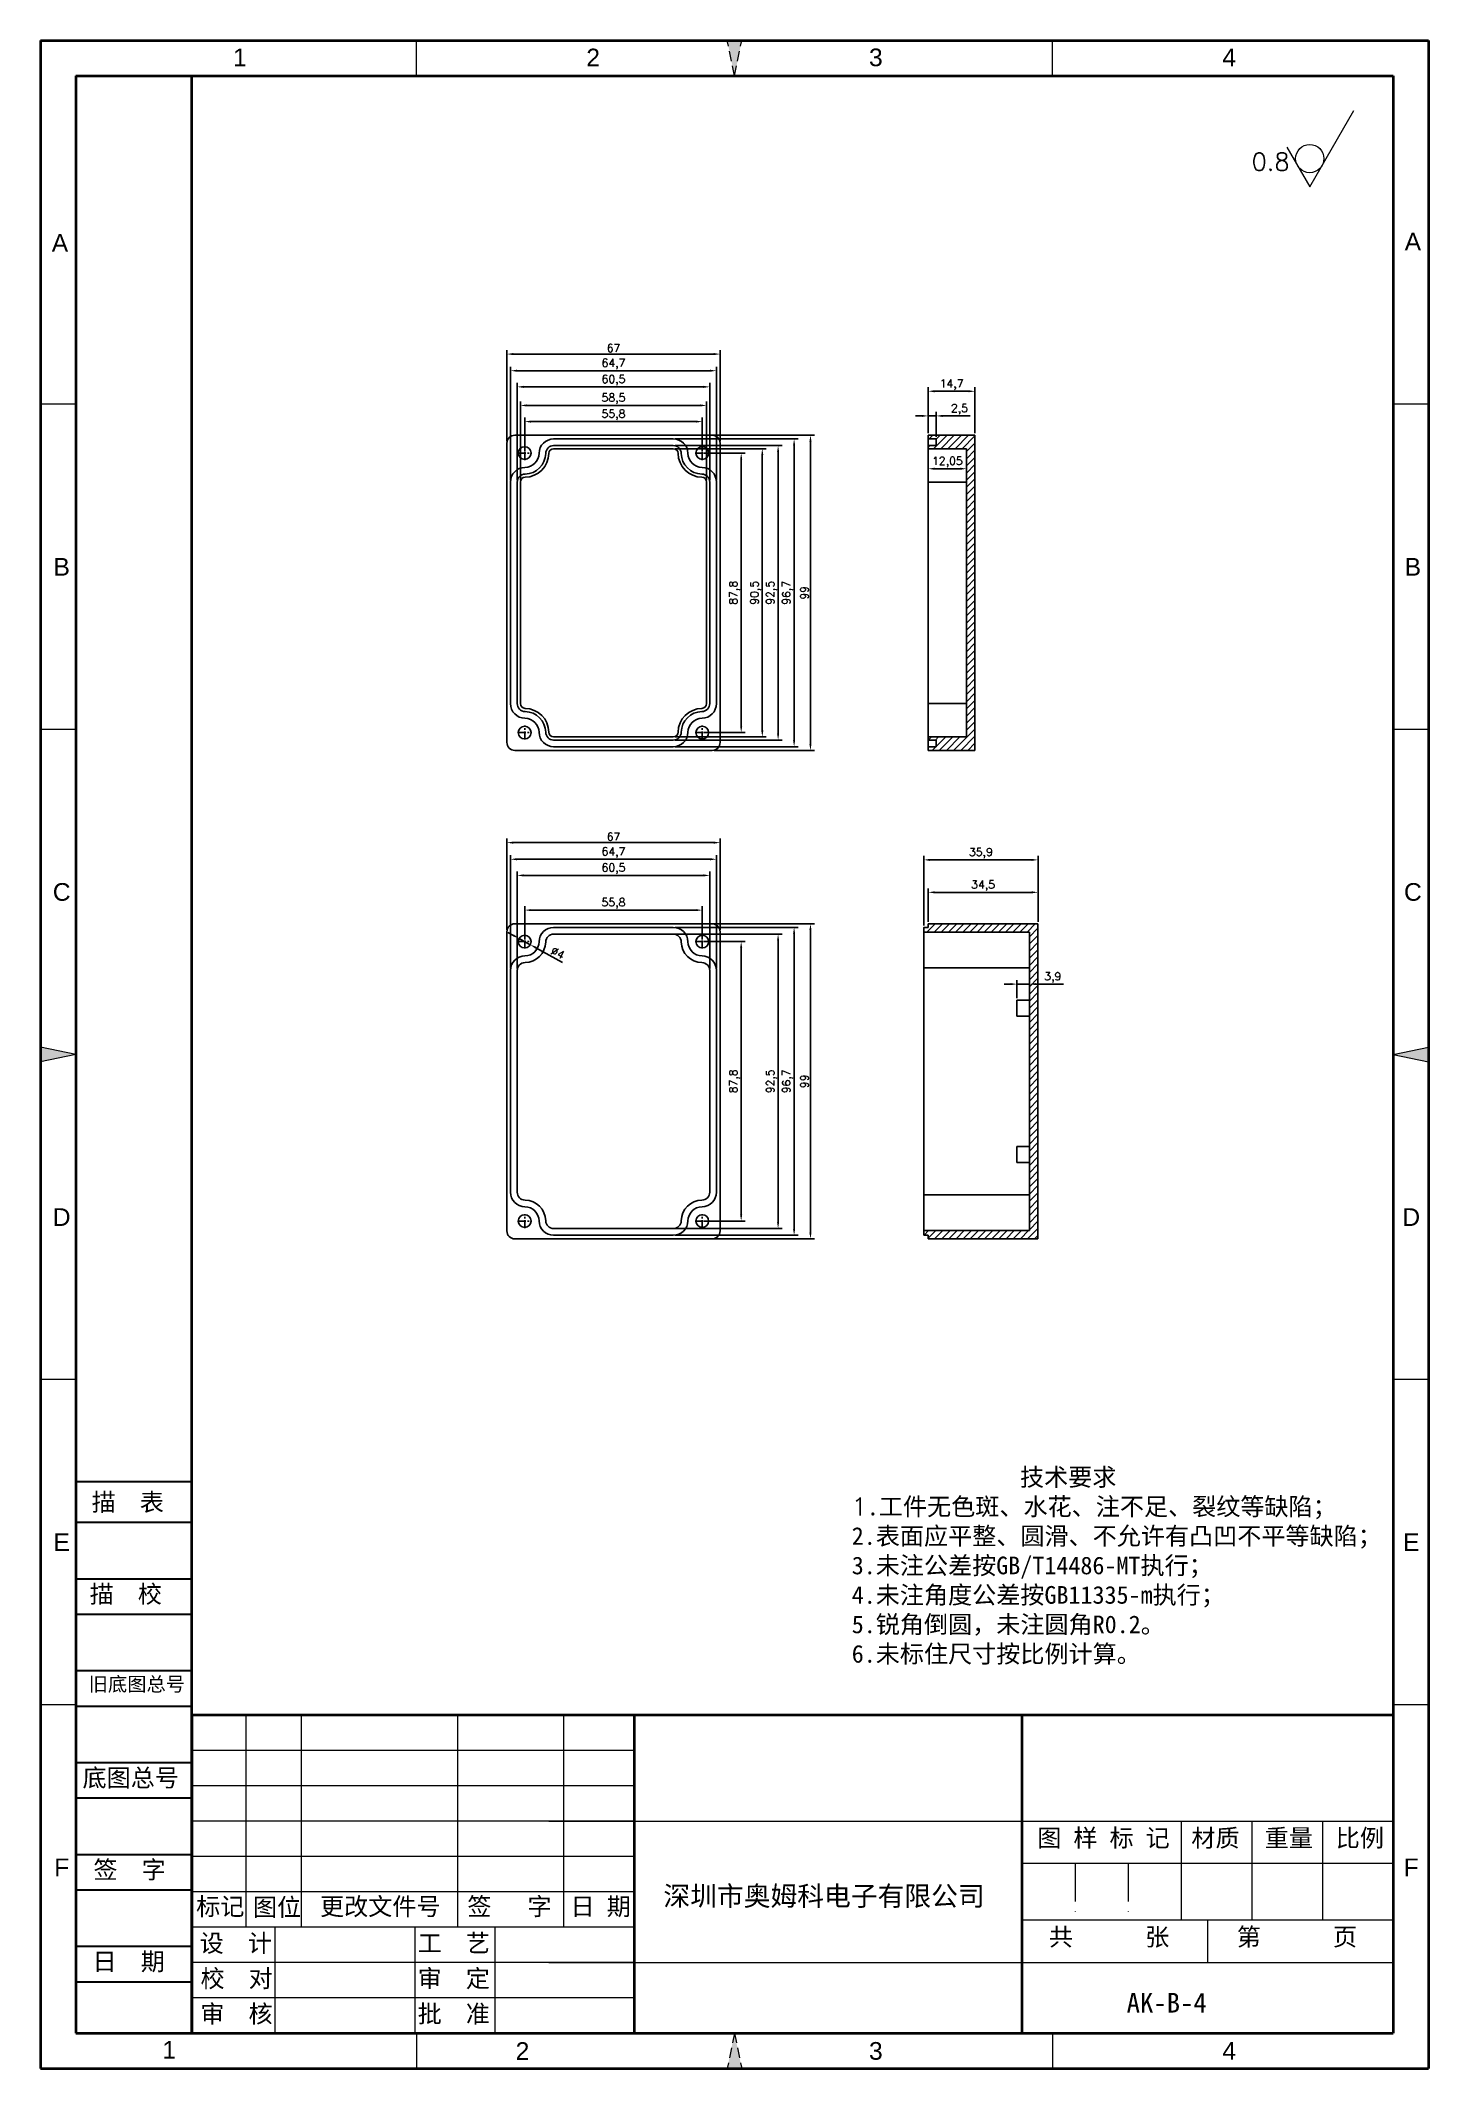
# Model space of a CAD drawing. Header units: millimetres. Extents: x 48495 to 48931, y -471 to 166.
import ezdxf
from ezdxf.enums import TextEntityAlignment as Align

# ---------------------------------------------------------------- set-up
doc = ezdxf.new("R2010")
doc.units = ezdxf.units.MM
for name, pattern in [('ACAD_ISO10W100', [18, 12, -3, 0, -3]), ('CENTER', [50.8, 31.75, -6.35, 6.35, -6.35]), ('HIDDEN2', [4.7625, 3.175, -1.5875])]:
    doc.linetypes.add(name, pattern=pattern)
for name, color, linetype, lineweight in [('dim', 82, 'Continuous', 9), ('图层1', 7, 'ACAD_ISO10W100', 15), ('图层2', 7, 'Continuous', 30), ('图层3', 7, 'Continuous', 15), ('图层4', 7, 'Continuous', 40), ('图层5', 7, 'HIDDEN2', 15), ('细实线', 3, 'Continuous', 18)]:
    doc.layers.add(name, color=color, linetype=linetype, lineweight=lineweight)
doc.layers.add('尺寸线', color=7, linetype='Continuous')
doc.styles.get("Standard").update_dxf_attribs({"font": 'txt', "bigfont": 'gbcbig.shx'})
doc.styles.add('样式 3', font='arial.ttf', dxfattribs={"height": 3.8})
doc.dimstyles.new('ISO-25', dxfattribs={"dimtxt": 2.5, "dimasz": 2.5, "dimexe": 1.25, "dimexo": 0.625, "dimtad": 1, "dimtxsty": 'Standard', "dimcen": 2.5, "dimadec": 0, "dimazin": 0, "dimtfac": 1, "dimtmove": 0, "dimatfit": 3, "dimfxl": 0, "dimarcsym": 0})

# ---------------------------------------------------------------- blocks, each defined once
blk = doc.blocks.new('*D3900')
at = {"layer": 'Defpoints', "color": 0, "transparency": 16777216}
for p in [(48646.63, 46.05), (48646.63, 36.17), (48702.43, 36.17)]:
    blk.add_point(p, dxfattribs=at)
at = {"layer": 'dim', "color": 0, "lineweight": -2, "transparency": 16777216}
for p, q in [((48646.63, 36.8), (48646.63, 47.3)), ((48700.43, 46.05), (48648.63, 46.05)), ((48702.43, 36.8), (48702.43, 47.3))]:
    blk.add_line(p, q, dxfattribs=at)
at = {"layer": 'dim', "color": 0, "transparency": 16777216}
for points in [[(48648.63, 46.39), (48648.63, 45.72), (48646.63, 46.05)], [(48700.43, 46.39), (48700.43, 45.72), (48702.43, 46.05)]]:
    blk.add_solid(points, dxfattribs=at)
at = {"layer": 'dim', "color": 0, "transparency": 16777216, "insert": (48674.53, 48.14), "char_height": 2.5, "attachment_point": 5}
blk.add_mtext('55,8', dxfattribs=at)
blk = doc.blocks.new('*D3901')
at = {"layer": 'Defpoints', "color": 0, "transparency": 16777216}
for p in [(48645.28, 51.12), (48645.28, 27.07), (48703.78, 27.07)]:
    blk.add_point(p, dxfattribs=at)
at = {"layer": 'dim', "color": 0, "lineweight": -2, "transparency": 16777216}
for p, q in [((48645.28, 27.7), (48645.28, 52.37)), ((48701.78, 51.12), (48647.28, 51.12)), ((48703.78, 27.7), (48703.78, 52.37))]:
    blk.add_line(p, q, dxfattribs=at)
at = {"layer": 'dim', "color": 0, "transparency": 16777216}
for points in [[(48647.28, 51.46), (48647.28, 50.79), (48645.28, 51.12)], [(48701.78, 51.46), (48701.78, 50.79), (48703.78, 51.12)]]:
    blk.add_solid(points, dxfattribs=at)
at = {"layer": 'dim', "color": 0, "transparency": 16777216, "insert": (48674.53, 53.21), "char_height": 2.5, "attachment_point": 5}
blk.add_mtext('58,5', dxfattribs=at)
blk = doc.blocks.new('*D3902')
at = {"layer": 'Defpoints', "color": 0, "transparency": 16777216}
for p in [(48644.28, 56.96), (48644.28, 27.07), (48704.78, 27.07)]:
    blk.add_point(p, dxfattribs=at)
at = {"layer": 'dim', "color": 0, "lineweight": -2, "transparency": 16777216}
for p, q in [((48644.28, 27.7), (48644.28, 58.21)), ((48704.78, 27.7), (48704.78, 58.21)), ((48702.78, 56.96), (48646.28, 56.96))]:
    blk.add_line(p, q, dxfattribs=at)
at = {"layer": 'dim', "color": 0, "transparency": 16777216}
for points in [[(48646.28, 57.29), (48646.28, 56.62), (48644.28, 56.96)], [(48702.78, 57.29), (48702.78, 56.62), (48704.78, 56.96)]]:
    blk.add_solid(points, dxfattribs=at)
at = {"layer": 'dim', "color": 0, "transparency": 16777216, "insert": (48674.53, 59.04), "char_height": 2.5, "attachment_point": 5}
blk.add_mtext('60,5', dxfattribs=at)
blk = doc.blocks.new('*D3903')
at = {"layer": 'Defpoints', "color": 0, "transparency": 16777216}
for p in [(48642.18, 62.03), (48642.18, 27.07), (48706.88, 27.07)]:
    blk.add_point(p, dxfattribs=at)
at = {"layer": 'dim', "color": 0, "lineweight": -2, "transparency": 16777216}
for p, q in [((48642.18, 27.7), (48642.18, 63.28)), ((48704.88, 62.03), (48644.18, 62.03)), ((48706.88, 27.7), (48706.88, 63.28))]:
    blk.add_line(p, q, dxfattribs=at)
at = {"layer": 'dim', "color": 0, "transparency": 16777216}
for points in [[(48644.18, 62.36), (48644.18, 61.7), (48642.18, 62.03)], [(48704.88, 62.36), (48704.88, 61.7), (48706.88, 62.03)]]:
    blk.add_solid(points, dxfattribs=at)
at = {"layer": 'dim', "color": 0, "transparency": 16777216, "insert": (48674.53, 64.11), "char_height": 2.5, "attachment_point": 5}
blk.add_mtext('64,7', dxfattribs=at)
blk = doc.blocks.new('*D3904')
at = {"layer": 'Defpoints', "color": 0, "transparency": 16777216}
for p in [(48708.03, 67.26), (48641.03, 39.27), (48708.03, 39.27)]:
    blk.add_point(p, dxfattribs=at)
at = {"layer": 'dim', "color": 0, "lineweight": -2, "transparency": 16777216}
for p, q in [((48641.03, 39.9), (48641.03, 68.51)), ((48643.03, 67.26), (48706.03, 67.26)), ((48708.03, 39.9), (48708.03, 68.51))]:
    blk.add_line(p, q, dxfattribs=at)
at = {"layer": 'dim', "color": 0, "transparency": 16777216}
for points in [[(48643.03, 67.59), (48643.03, 66.92), (48641.03, 67.26)], [(48706.03, 67.59), (48706.03, 66.92), (48708.03, 67.26)]]:
    blk.add_solid(points, dxfattribs=at)
at = {"layer": 'dim', "color": 0, "transparency": 16777216, "insert": (48674.53, 69.13), "char_height": 2.5, "attachment_point": 5}
blk.add_mtext('67', dxfattribs=at)
blk = doc.blocks.new('*D3905')
at = {"layer": 'Defpoints', "color": 0, "transparency": 16777216}
for p in [(48702.43, 36.17), (48714.65, 36.17), (48702.43, -51.63)]:
    blk.add_point(p, dxfattribs=at)
at = {"layer": 'dim', "color": 0, "lineweight": -2, "transparency": 16777216}
for p, q in [((48703.05, 36.17), (48715.9, 36.17)), ((48714.65, -49.63), (48714.65, 34.17)), ((48703.05, -51.63), (48715.9, -51.63))]:
    blk.add_line(p, q, dxfattribs=at)
at = {"layer": 'dim', "color": 0, "transparency": 16777216}
for points in [[(48714.32, 34.17), (48714.98, 34.17), (48714.65, 36.17)], [(48714.32, -49.63), (48714.98, -49.63), (48714.65, -51.63)]]:
    blk.add_solid(points, dxfattribs=at)
at = {"layer": 'dim', "color": 0, "transparency": 16777216, "insert": (48712.57, -7.73), "char_height": 2.5, "attachment_point": 5, "rotation": 90}
blk.add_mtext('87,8', dxfattribs=at)
blk = doc.blocks.new('*D3906')
at = {"layer": 'Defpoints', "color": 0, "transparency": 16777216}
for p in [(48693.33, 37.52), (48721.28, 37.52), (48693.33, -52.98)]:
    blk.add_point(p, dxfattribs=at)
at = {"layer": 'dim', "color": 0, "lineweight": -2, "transparency": 16777216}
for p, q in [((48693.96, 37.52), (48722.53, 37.52)), ((48721.28, -50.98), (48721.28, 35.52)), ((48693.96, -52.98), (48722.53, -52.98))]:
    blk.add_line(p, q, dxfattribs=at)
at = {"layer": 'dim', "color": 0, "transparency": 16777216}
for points in [[(48720.95, 35.52), (48721.61, 35.52), (48721.28, 37.52)], [(48720.95, -50.98), (48721.61, -50.98), (48721.28, -52.98)]]:
    blk.add_solid(points, dxfattribs=at)
at = {"layer": 'dim', "color": 0, "transparency": 16777216, "insert": (48719.2, -7.73), "char_height": 2.5, "attachment_point": 5, "rotation": 90}
blk.add_mtext('90,5', dxfattribs=at)
blk = doc.blocks.new('*D3907')
at = {"layer": 'Defpoints', "color": 0, "transparency": 16777216}
for p in [(48693.33, 38.52), (48726.25, 38.52), (48693.33, -53.98)]:
    blk.add_point(p, dxfattribs=at)
at = {"layer": 'dim', "color": 0, "lineweight": -2, "transparency": 16777216}
for p, q in [((48693.96, 38.52), (48727.5, 38.52)), ((48726.25, -51.98), (48726.25, 36.52)), ((48693.96, -53.98), (48727.5, -53.98))]:
    blk.add_line(p, q, dxfattribs=at)
at = {"layer": 'dim', "color": 0, "transparency": 16777216}
for points in [[(48725.92, 36.52), (48726.58, 36.52), (48726.25, 38.52)], [(48725.92, -51.98), (48726.58, -51.98), (48726.25, -53.98)]]:
    blk.add_solid(points, dxfattribs=at)
at = {"layer": 'dim', "color": 0, "transparency": 16777216, "insert": (48724.17, -7.73), "char_height": 2.5, "attachment_point": 5, "rotation": 90}
blk.add_mtext('92,5', dxfattribs=at)
blk = doc.blocks.new('*D3908')
at = {"layer": 'Defpoints', "color": 0, "transparency": 16777216}
for p in [(48693.33, 40.62), (48693.33, -56.08), (48731.28, -56.08)]:
    blk.add_point(p, dxfattribs=at)
at = {"layer": 'dim', "color": 0, "lineweight": -2, "transparency": 16777216}
for p, q in [((48693.96, 40.62), (48732.53, 40.62)), ((48731.28, 38.62), (48731.28, -54.08)), ((48693.96, -56.08), (48732.53, -56.08))]:
    blk.add_line(p, q, dxfattribs=at)
at = {"layer": 'dim', "color": 0, "transparency": 16777216}
for points in [[(48730.95, 38.62), (48731.61, 38.62), (48731.28, 40.62)], [(48730.95, -54.08), (48731.61, -54.08), (48731.28, -56.08)]]:
    blk.add_solid(points, dxfattribs=at)
at = {"layer": 'dim', "color": 0, "transparency": 16777216, "insert": (48729.2, -7.73), "char_height": 2.5, "attachment_point": 5, "rotation": 90}
blk.add_mtext('96,7', dxfattribs=at)
blk = doc.blocks.new('*D3909')
at = {"layer": 'Defpoints', "color": 0, "transparency": 16777216}
for p in [(48704.78, 41.77), (48736.42, 41.77), (48705.53, -57.23)]:
    blk.add_point(p, dxfattribs=at)
at = {"layer": 'dim', "color": 0, "lineweight": -2, "transparency": 16777216}
for p, q in [((48705.4, 41.77), (48737.67, 41.77)), ((48736.42, -55.23), (48736.42, 39.77)), ((48706.15, -57.23), (48737.67, -57.23))]:
    blk.add_line(p, q, dxfattribs=at)
at = {"layer": 'dim', "color": 0, "transparency": 16777216}
for points in [[(48736.08, 39.77), (48736.75, 39.77), (48736.42, 41.77)], [(48736.08, -55.23), (48736.75, -55.23), (48736.42, -57.23)]]:
    blk.add_solid(points, dxfattribs=at)
at = {"layer": 'dim', "color": 0, "transparency": 16777216, "insert": (48734.54, -7.73), "char_height": 2.5, "attachment_point": 5, "rotation": 90}
blk.add_mtext('99', dxfattribs=at)
blk = doc.blocks.new('*D3910')
at = {"layer": 'Defpoints', "color": 0, "transparency": 16777216}
for p in [(48788.11, 55.58), (48773.41, 41.77), (48788.11, 41.77)]:
    blk.add_point(p, dxfattribs=at)
at = {"layer": 'dim', "color": 0, "lineweight": -2, "transparency": 16777216}
for p, q in [((48773.41, 42.4), (48773.41, 56.83)), ((48775.41, 55.58), (48786.11, 55.58)), ((48788.11, 42.4), (48788.11, 56.83))]:
    blk.add_line(p, q, dxfattribs=at)
at = {"layer": 'dim', "color": 0, "transparency": 16777216}
for points in [[(48775.41, 55.91), (48775.41, 55.25), (48773.41, 55.58)], [(48786.11, 55.91), (48786.11, 55.25), (48788.11, 55.58)]]:
    blk.add_solid(points, dxfattribs=at)
at = {"layer": 'dim', "color": 0, "transparency": 16777216, "insert": (48780.76, 57.66), "char_height": 2.5, "attachment_point": 5}
blk.add_mtext('14,7', dxfattribs=at)
blk = doc.blocks.new('*D3911')
at = {"layer": 'Defpoints', "color": 0, "transparency": 16777216}
for p in [(48775.91, 47.83), (48773.41, 42.4), (48775.91, 40.62)]:
    blk.add_point(p, dxfattribs=at)
at = {"layer": 'dim', "color": 0, "lineweight": -2, "transparency": 16777216}
for p, q in [((48771.41, 47.83), (48769.41, 47.83)), ((48773.41, 43.02), (48773.41, 49.08)), ((48773.41, 47.83), (48775.91, 47.83)), ((48775.91, 41.25), (48775.91, 49.08)), ((48777.91, 47.83), (48786.57, 47.83))]:
    blk.add_line(p, q, dxfattribs=at)
at = {"layer": 'dim', "color": 0, "transparency": 16777216}
for points in [[(48771.41, 48.16), (48771.41, 47.5), (48773.41, 47.83)], [(48777.91, 48.16), (48777.91, 47.5), (48775.91, 47.83)]]:
    blk.add_solid(points, dxfattribs=at)
at = {"layer": 'dim', "color": 0, "transparency": 16777216, "insert": (48783.24, 49.91), "char_height": 2.5, "attachment_point": 5}
blk.add_mtext('2,5', dxfattribs=at)
blk = doc.blocks.new('*D3912')
at = {"layer": 'Defpoints', "color": 0, "transparency": 16777216}
for p in [(48773.41, 37.52), (48785.46, 37.52), (48785.46, 31.24)]:
    blk.add_point(p, dxfattribs=at)
at = {"layer": 'dim', "color": 0, "lineweight": -2, "transparency": 16777216}
for p, q in [((48773.41, 36.9), (48773.41, 29.99)), ((48785.46, 36.9), (48785.46, 29.99)), ((48775.41, 31.24), (48783.46, 31.24))]:
    blk.add_line(p, q, dxfattribs=at)
at = {"layer": 'dim', "color": 0, "transparency": 16777216}
for points in [[(48775.41, 31.58), (48775.41, 30.91), (48773.41, 31.24)], [(48783.46, 31.58), (48783.46, 30.91), (48785.46, 31.24)]]:
    blk.add_solid(points, dxfattribs=at)
at = {"layer": 'dim', "color": 0, "transparency": 16777216, "insert": (48779.43, 33.33), "char_height": 2.5, "attachment_point": 5}
blk.add_mtext('12,05', dxfattribs=at)
blk = doc.blocks.new('*D3913')
at = {"layer": 'Defpoints', "color": 0, "transparency": 16777216}
for p in [(48646.63, -107.41), (48646.63, -117.29), (48702.43, -117.29)]:
    blk.add_point(p, dxfattribs=at)
at = {"layer": 'dim', "color": 0, "lineweight": -2, "transparency": 16777216}
for p, q in [((48646.63, -116.67), (48646.63, -106.16)), ((48700.43, -107.41), (48648.63, -107.41)), ((48702.43, -116.67), (48702.43, -106.16))]:
    blk.add_line(p, q, dxfattribs=at)
at = {"layer": 'dim', "color": 0, "transparency": 16777216}
for points in [[(48648.63, -107.08), (48648.63, -107.74), (48646.63, -107.41)], [(48700.43, -107.08), (48700.43, -107.74), (48702.43, -107.41)]]:
    blk.add_solid(points, dxfattribs=at)
at = {"layer": 'dim', "color": 0, "transparency": 16777216, "insert": (48674.53, -105.33), "char_height": 2.5, "attachment_point": 5}
blk.add_mtext('55,8', dxfattribs=at)
blk = doc.blocks.new('*D3915')
at = {"layer": 'Defpoints', "color": 0, "transparency": 16777216}
for p in [(48644.28, -96.51), (48644.28, -126.39), (48704.78, -126.39)]:
    blk.add_point(p, dxfattribs=at)
at = {"layer": 'dim', "color": 0, "lineweight": -2, "transparency": 16777216}
for p, q in [((48644.28, -125.77), (48644.28, -95.26)), ((48704.78, -125.77), (48704.78, -95.26)), ((48702.78, -96.51), (48646.28, -96.51))]:
    blk.add_line(p, q, dxfattribs=at)
at = {"layer": 'dim', "color": 0, "transparency": 16777216}
for points in [[(48646.28, -96.17), (48646.28, -96.84), (48644.28, -96.51)], [(48702.78, -96.17), (48702.78, -96.84), (48704.78, -96.51)]]:
    blk.add_solid(points, dxfattribs=at)
at = {"layer": 'dim', "color": 0, "transparency": 16777216, "insert": (48674.53, -94.42), "char_height": 2.5, "attachment_point": 5}
blk.add_mtext('60,5', dxfattribs=at)
blk = doc.blocks.new('*D3916')
at = {"layer": 'Defpoints', "color": 0, "transparency": 16777216}
for p in [(48642.18, -91.43), (48642.18, -126.39), (48706.88, -126.39)]:
    blk.add_point(p, dxfattribs=at)
at = {"layer": 'dim', "color": 0, "lineweight": -2, "transparency": 16777216}
for p, q in [((48642.18, -125.77), (48642.18, -90.18)), ((48704.88, -91.43), (48644.18, -91.43)), ((48706.88, -125.77), (48706.88, -90.18))]:
    blk.add_line(p, q, dxfattribs=at)
at = {"layer": 'dim', "color": 0, "transparency": 16777216}
for points in [[(48644.18, -91.1), (48644.18, -91.77), (48642.18, -91.43)], [(48704.88, -91.1), (48704.88, -91.77), (48706.88, -91.43)]]:
    blk.add_solid(points, dxfattribs=at)
at = {"layer": 'dim', "color": 0, "transparency": 16777216, "insert": (48674.53, -89.35), "char_height": 2.5, "attachment_point": 5}
blk.add_mtext('64,7', dxfattribs=at)
blk = doc.blocks.new('*D3917')
at = {"layer": 'Defpoints', "color": 0, "transparency": 16777216}
for p in [(48708.03, -86.21), (48641.03, -114.19), (48708.03, -114.19)]:
    blk.add_point(p, dxfattribs=at)
at = {"layer": 'dim', "color": 0, "lineweight": -2, "transparency": 16777216}
for p, q in [((48641.03, -113.57), (48641.03, -84.96)), ((48643.03, -86.21), (48706.03, -86.21)), ((48708.03, -113.57), (48708.03, -84.96))]:
    blk.add_line(p, q, dxfattribs=at)
at = {"layer": 'dim', "color": 0, "transparency": 16777216}
for points in [[(48643.03, -85.88), (48643.03, -86.54), (48641.03, -86.21)], [(48706.03, -85.88), (48706.03, -86.54), (48708.03, -86.21)]]:
    blk.add_solid(points, dxfattribs=at)
at = {"layer": 'dim', "color": 0, "transparency": 16777216, "insert": (48674.53, -84.33), "char_height": 2.5, "attachment_point": 5}
blk.add_mtext('67', dxfattribs=at)
blk = doc.blocks.new('*D3918')
at = {"layer": 'Defpoints', "color": 0, "transparency": 16777216}
for p in [(48702.43, -117.29), (48714.65, -117.29), (48702.43, -205.09)]:
    blk.add_point(p, dxfattribs=at)
at = {"layer": 'dim', "color": 0, "lineweight": -2, "transparency": 16777216}
for p, q in [((48703.05, -117.29), (48715.9, -117.29)), ((48714.65, -203.09), (48714.65, -119.29)), ((48703.05, -205.09), (48715.9, -205.09))]:
    blk.add_line(p, q, dxfattribs=at)
at = {"layer": 'dim', "color": 0, "transparency": 16777216}
for points in [[(48714.32, -119.29), (48714.98, -119.29), (48714.65, -117.29)], [(48714.32, -203.09), (48714.98, -203.09), (48714.65, -205.09)]]:
    blk.add_solid(points, dxfattribs=at)
at = {"layer": 'dim', "color": 0, "transparency": 16777216, "insert": (48712.57, -161.19), "char_height": 2.5, "attachment_point": 5, "rotation": 90}
blk.add_mtext('87,8', dxfattribs=at)
blk = doc.blocks.new('*D3920')
at = {"layer": 'Defpoints', "color": 0, "transparency": 16777216}
for p in [(48693.33, -114.94), (48726.25, -114.94), (48693.33, -207.44)]:
    blk.add_point(p, dxfattribs=at)
at = {"layer": 'dim', "color": 0, "lineweight": -2, "transparency": 16777216}
for p, q in [((48693.96, -114.94), (48727.5, -114.94)), ((48726.25, -205.44), (48726.25, -116.94)), ((48693.96, -207.44), (48727.5, -207.44))]:
    blk.add_line(p, q, dxfattribs=at)
at = {"layer": 'dim', "color": 0, "transparency": 16777216}
for points in [[(48725.92, -116.94), (48726.58, -116.94), (48726.25, -114.94)], [(48725.92, -205.44), (48726.58, -205.44), (48726.25, -207.44)]]:
    blk.add_solid(points, dxfattribs=at)
at = {"layer": 'dim', "color": 0, "transparency": 16777216, "insert": (48724.17, -161.19), "char_height": 2.5, "attachment_point": 5, "rotation": 90}
blk.add_mtext('92,5', dxfattribs=at)
blk = doc.blocks.new('*D3921')
at = {"layer": 'Defpoints', "color": 0, "transparency": 16777216}
for p in [(48693.33, -112.84), (48693.33, -209.54), (48731.28, -209.54)]:
    blk.add_point(p, dxfattribs=at)
at = {"layer": 'dim', "color": 0, "lineweight": -2, "transparency": 16777216}
for p, q in [((48693.96, -112.84), (48732.53, -112.84)), ((48731.28, -114.84), (48731.28, -207.54)), ((48693.96, -209.54), (48732.53, -209.54))]:
    blk.add_line(p, q, dxfattribs=at)
at = {"layer": 'dim', "color": 0, "transparency": 16777216}
for points in [[(48730.95, -114.84), (48731.61, -114.84), (48731.28, -112.84)], [(48730.95, -207.54), (48731.61, -207.54), (48731.28, -209.54)]]:
    blk.add_solid(points, dxfattribs=at)
at = {"layer": 'dim', "color": 0, "transparency": 16777216, "insert": (48729.2, -161.19), "char_height": 2.5, "attachment_point": 5, "rotation": 90}
blk.add_mtext('96,7', dxfattribs=at)
blk = doc.blocks.new('*D3922')
at = {"layer": 'Defpoints', "color": 0, "transparency": 16777216}
for p in [(48704.78, -111.69), (48736.42, -111.69), (48705.53, -210.69)]:
    blk.add_point(p, dxfattribs=at)
at = {"layer": 'dim', "color": 0, "lineweight": -2, "transparency": 16777216}
for p, q in [((48705.4, -111.69), (48737.67, -111.69)), ((48736.42, -208.69), (48736.42, -113.69)), ((48706.15, -210.69), (48737.67, -210.69))]:
    blk.add_line(p, q, dxfattribs=at)
at = {"layer": 'dim', "color": 0, "transparency": 16777216}
for points in [[(48736.08, -113.69), (48736.75, -113.69), (48736.42, -111.69)], [(48736.08, -208.69), (48736.75, -208.69), (48736.42, -210.69)]]:
    blk.add_solid(points, dxfattribs=at)
at = {"layer": 'dim', "color": 0, "transparency": 16777216, "insert": (48734.54, -161.19), "char_height": 2.5, "attachment_point": 5, "rotation": 90}
blk.add_mtext('99', dxfattribs=at)
blk = doc.blocks.new('*D3923')
at = {"layer": 'Defpoints', "color": 0, "transparency": 16777216}
for p in [(48773.41, -101.82), (48773.41, -111.69), (48807.91, -111.69)]:
    blk.add_point(p, dxfattribs=at)
at = {"layer": 'dim', "color": 0, "lineweight": -2, "transparency": 16777216}
for p, q in [((48773.41, -111.07), (48773.41, -100.57)), ((48805.91, -101.82), (48775.41, -101.82)), ((48807.91, -111.07), (48807.91, -100.57))]:
    blk.add_line(p, q, dxfattribs=at)
at = {"layer": 'dim', "color": 0, "transparency": 16777216}
for points in [[(48775.41, -101.49), (48775.41, -102.15), (48773.41, -101.82)], [(48805.91, -101.49), (48805.91, -102.15), (48807.91, -101.82)]]:
    blk.add_solid(points, dxfattribs=at)
at = {"layer": 'dim', "color": 0, "transparency": 16777216, "insert": (48790.66, -99.74), "char_height": 2.5, "attachment_point": 5}
blk.add_mtext('34,5', dxfattribs=at)
blk = doc.blocks.new('*D3924')
at = {"layer": 'Defpoints', "color": 0, "transparency": 16777216}
for p in [(48807.91, -91.62), (48772.01, -112.92), (48807.91, -111.07)]:
    blk.add_point(p, dxfattribs=at)
at = {"layer": 'dim', "color": 0, "lineweight": -2, "transparency": 16777216}
for p, q in [((48772.01, -112.29), (48772.01, -90.37)), ((48774.01, -91.62), (48805.91, -91.62)), ((48807.91, -110.44), (48807.91, -90.37))]:
    blk.add_line(p, q, dxfattribs=at)
at = {"layer": 'dim', "color": 0, "transparency": 16777216}
for points in [[(48774.01, -91.29), (48774.01, -91.96), (48772.01, -91.62)], [(48805.91, -91.29), (48805.91, -91.96), (48807.91, -91.62)]]:
    blk.add_solid(points, dxfattribs=at)
at = {"layer": 'dim', "color": 0, "transparency": 16777216, "insert": (48789.96, -89.54), "char_height": 2.5, "attachment_point": 5}
blk.add_mtext('35,9', dxfattribs=at)
blk = doc.blocks.new('*D3925')
at = {"layer": 'Defpoints', "color": 0, "transparency": 16777216}
for p in [(48805.21, -130.65), (48801.31, -135.69), (48805.21, -135.69)]:
    blk.add_point(p, dxfattribs=at)
at = {"layer": 'dim', "color": 0, "lineweight": -2, "transparency": 16777216}
for p, q in [((48799.31, -130.65), (48797.31, -130.65)), ((48801.31, -135.07), (48801.31, -129.4)), ((48801.31, -130.65), (48805.21, -130.65)), ((48805.21, -135.07), (48805.21, -129.4)), ((48807.21, -130.65), (48815.87, -130.65))]:
    blk.add_line(p, q, dxfattribs=at)
at = {"layer": 'dim', "color": 0, "transparency": 16777216}
for points in [[(48799.31, -130.32), (48799.31, -130.99), (48801.31, -130.65)], [(48807.21, -130.32), (48807.21, -130.99), (48805.21, -130.65)]]:
    blk.add_solid(points, dxfattribs=at)
at = {"layer": 'dim', "color": 0, "transparency": 16777216, "insert": (48812.54, -128.57), "char_height": 2.5, "attachment_point": 5}
blk.add_mtext('3,9', dxfattribs=at)
blk = doc.blocks.new('*D3926')
at = {"layer": 'Defpoints', "color": 0, "transparency": 16777216}
for p in [(48644.88, -116.33), (48648.38, -118.26)]:
    blk.add_point(p, dxfattribs=at)
at = {"layer": 'dim', "color": 0, "lineweight": -2, "transparency": 16777216}
for p, q in [((48643.12, -115.37), (48641.37, -114.4)), ((48644.88, -116.33), (48648.38, -118.26)), ((48658.5, -123.81), (48650.14, -119.22))]:
    blk.add_line(p, q, dxfattribs=at)
at = {"layer": 'dim', "color": 0, "transparency": 16777216}
for points in [[(48643.28, -115.08), (48642.96, -115.66), (48644.88, -116.33)], [(48650.3, -118.93), (48649.97, -119.51), (48648.38, -118.26)]]:
    blk.add_solid(points, dxfattribs=at)
at = {"layer": 'dim', "color": 0, "transparency": 16777216, "insert": (48657.02, -120.86), "char_height": 2.5, "attachment_point": 5, "rotation": 331.2225}
blk.add_mtext('∅4', dxfattribs=at)

msp = doc.modelspace()

# ---------------------------------------------------------------- hatches: boundary and pattern name
h = msp.add_hatch()
h.set_pattern_fill('ANSI31', color=8, scale=0.5, style=0)
h.set_pattern_definition([(45, (-212.7633, -10.2064), (-1.122532015, 1.122532015), [])])
h.paths.add_polyline_path([(48788.106, 41.77), (48773.406, 41.77), (48773.406, 40.62), (48775.906, 40.62), (48775.906, 38.52), (48773.406, 38.52), (48773.406, 37.52), (48785.456, 37.52), (48785.456, -52.98), (48773.406, -52.98), (48773.406, -53.98), (48775.906, -53.98), (48775.906, -56.08), (48773.406, -56.08), (48773.406, -57.23), (48788.106, -57.23)])
h = msp.add_hatch()
h.set_pattern_fill('ANSI31', color=8, scale=0.5, style=0)
h.set_pattern_definition([(45, (-231.4871, -28.244), (-1.122532015, 1.122532015), [])])
h.paths.add_polyline_path([(48807.906, -111.693), (48773.406, -111.693), (48773.406, -112.918), (48772.006, -112.918), (48772.006, -114.297), (48805.206, -114.297), (48805.206, -208.089), (48772.006, -208.089), (48772.006, -209.468), (48773.406, -209.468), (48773.406, -210.693), (48807.906, -210.693)])
at = {"layer": '图层1'}
for points in [[(48505.617, -152.76), (48494.515, -150.476), (48494.515, -155.045)], [(48919.484, -152.76), (48930.586, -150.476), (48930.586, -155.045)]]:
    msp.add_hatch(color=0, dxfattribs=at).paths.add_polyline_path(points)
at = {"layer": '图层5'}
for points in [[(48712.55, 154.643), (48710.265, 165.744), (48714.835, 165.744)], [(48712.55, -460.163), (48710.265, -471.265), (48714.835, -471.265)]]:
    msp.add_hatch(color=0, dxfattribs=at).paths.add_polyline_path(points)

# ---------------------------------------------------------------- linework, layer by layer
at = {"color": 1, "linetype": 'CENTER', "ltscale": 0.08}
for p, q in [((48646.629, 33.97), (48646.629, 38.37)), ((48702.429, 33.97), (48702.429, 38.37)), ((48644.429, 36.17), (48648.829, 36.17)), ((48700.229, 36.17), (48704.629, 36.17)), ((48646.629, -53.83), (48646.629, -49.43)), ((48702.429, -53.83), (48702.429, -49.43)), ((48644.429, -51.63), (48648.829, -51.63)), ((48700.229, -51.63), (48704.629, -51.63)), ((48644.429, -117.293), (48648.829, -117.293)), ((48646.629, -119.493), (48646.629, -115.093)), ((48700.229, -117.293), (48704.629, -117.293)), ((48702.429, -119.493), (48702.429, -115.093)), ((48646.629, -207.293), (48646.629, -202.893)), ((48702.429, -207.293), (48702.429, -202.893)), ((48644.429, -205.093), (48648.829, -205.093)), ((48700.229, -205.093), (48704.629, -205.093))]:
    msp.add_line(p, q, dxfattribs=at)
for p, q in [((48693.331, 40.62), (48655.728, 40.62)), ((48693.331, 38.52), (48655.728, 38.52)), ((48788.106, 41.77), (48773.406, 41.77)), ((48773.406, 41.77), (48773.406, -57.23)), ((48773.406, 40.62), (48775.906, 40.62)), ((48773.406, 38.52), (48775.906, 38.52)), ((48775.906, 38.52), (48775.906, 40.62)), ((48788.106, -57.23), (48788.106, 41.77)), ((48693.331, 37.52), (48655.728, 37.52)), ((48773.406, 37.52), (48785.456, 37.52)), ((48785.456, -52.98), (48785.456, 37.52)), ((48642.179, -42.531), (48642.179, 27.072)), ((48644.279, -42.531), (48644.279, 27.072)), ((48645.279, 27.072), (48645.279, -42.531)), ((48703.779, -42.531), (48703.779, 27.072)), ((48704.779, -42.531), (48704.779, 27.072)), ((48706.879, -42.531), (48706.879, 27.072)), ((48773.406, 27.072), (48785.456, 27.072)), ((48773.406, -42.531), (48785.456, -42.531)), ((48693.331, -52.98), (48655.728, -52.98)), ((48655.728, -52.98), (48693.331, -52.98)), ((48693.331, -53.98), (48655.728, -53.98)), ((48693.331, -56.08), (48655.728, -56.08)), ((48773.406, -52.98), (48785.456, -52.98)), ((48773.406, -53.98), (48775.906, -53.98)), ((48773.406, -56.08), (48775.906, -56.08)), ((48773.406, -57.23), (48788.106, -57.23)), ((48775.906, -53.98), (48775.906, -56.08)), ((48693.331, -112.843), (48655.728, -112.843)), ((48772.006, -112.918), (48772.006, -209.468)), ((48772.006, -112.918), (48773.406, -112.918)), ((48772.006, -114.297), (48805.206, -114.297)), ((48773.406, -111.693), (48773.406, -112.918)), ((48807.906, -111.693), (48773.406, -111.693)), ((48805.206, -208.089), (48805.206, -114.297)), ((48807.906, -210.693), (48807.906, -111.693)), ((48693.331, -114.943), (48655.728, -114.943)), ((48642.179, -195.994), (48642.179, -126.392)), ((48644.279, -195.994), (48644.279, -126.392)), ((48704.779, -195.994), (48704.779, -126.392)), ((48706.879, -195.994), (48706.879, -126.392)), ((48772.006, -125.543), (48805.206, -125.543)), ((48801.306, -135.693), (48805.206, -135.693)), ((48801.306, -135.693), (48801.306, -140.693)), ((48801.306, -140.693), (48805.206, -140.693)), ((48801.306, -181.693), (48805.206, -181.693)), ((48801.306, -186.693), (48801.306, -181.693)), ((48801.306, -186.693), (48805.206, -186.693)), ((48772.006, -196.843), (48805.206, -196.843)), ((48693.331, -207.443), (48655.728, -207.443)), ((48693.331, -209.543), (48655.728, -209.543)), ((48772.006, -208.089), (48805.206, -208.089)), ((48772.006, -209.468), (48773.406, -209.468)), ((48773.406, -209.468), (48773.406, -210.693)), ((48773.406, -210.693), (48807.906, -210.693))]:
    msp.add_line(p, q)
for points in [[(48643.529, -57.23), (48705.529, -57.23, 0.4142136), (48708.029, -54.73), (48708.029, 39.27, 0.4142136), (48705.529, 41.77), (48643.529, 41.77, 0.4142136), (48641.029, 39.27), (48641.029, -54.73, 0.4142136)], [(48643.529, -210.693), (48705.529, -210.693, 0.4142136), (48708.029, -208.193), (48708.029, -114.193, 0.4142136), (48705.529, -111.693), (48643.529, -111.693, 0.4142136), (48641.029, -114.193), (48641.029, -208.193, 0.4142136)]]:
    msp.add_lwpolyline(points, format="xyb", close=True)
for centre in [(48646.629, 36.17), (48702.429, 36.17), (48646.629, -51.63), (48702.429, -51.63), (48646.629, -117.293), (48702.429, -117.293), (48646.629, -205.093), (48702.429, -205.093)]:
    msp.add_circle(centre, 2)
for centre, radius, start, end in [((48655.728, 36.02), 4.6, 90, 179.055521), ((48655.728, 36.02), 2.5, 90, 179.055521), ((48693.331, 36.02), 4.6, 0.944479, 90), ((48693.331, 36.02), 2.5, 0.944479, 90), ((48646.629, 36.17), 4.5, 270.944479, 359.055521), ((48646.629, 36.17), 6.6, 270.944479, 359.055521), ((48646.629, 36.17), 7.6, 270.944479, 359.055521), ((48655.728, 36.02), 1.5, 90, 179.055521), ((48693.331, 36.02), 1.5, 0.944479, 90), ((48702.429, 36.17), 7.6, 180.944479, 269.055521), ((48702.429, 36.17), 6.6, 180.944479, 269.055521), ((48702.429, 36.17), 4.5, 180.944479, 269.055521), ((48646.779, 27.072), 4.6, 90.944479, 180), ((48646.779, 27.072), 2.5, 90.944479, 180), ((48646.779, 27.072), 1.5, 90.944479, 180), ((48702.279, 27.072), 1.5, 0, 89.055521), ((48702.279, 27.072), 2.5, 0, 89.055521), ((48702.279, 27.072), 4.6, 0, 89.055521), ((48646.779, -42.531), 4.6, 180, 269.055521), ((48646.779, -42.531), 2.5, 180, 269.055521), ((48646.779, -42.531), 1.5, 180, 269.055521), ((48646.629, -51.63), 7.6, 0.944479, 89.055521), ((48702.429, -51.63), 7.6, 90.944479, 179.055521), ((48702.279, -42.531), 1.5, 270.944479, 0), ((48702.279, -42.531), 2.5, 270.944479, 0), ((48702.279, -42.531), 4.6, 270.944479, 0), ((48646.629, -51.63), 4.5, 0.944479, 89.055521), ((48646.629, -51.63), 6.6, 0.944479, 89.055521), ((48702.429, -51.63), 6.6, 90.944479, 179.055521), ((48702.429, -51.63), 4.5, 90.944479, 179.055521), ((48655.728, -51.48), 4.6, 180.944479, 270), ((48655.728, -51.48), 2.5, 180.944479, 270), ((48655.728, -51.48), 1.5, 180.944479, 270), ((48693.331, -51.48), 1.5, 270, 359.055521), ((48693.331, -51.48), 2.5, 270, 359.055521), ((48693.331, -51.48), 4.6, 270, 359.055521), ((48655.728, -117.443), 4.6, 90, 179.055521), ((48693.331, -117.443), 4.6, 0.944479, 90), ((48646.629, -117.293), 4.5, 270.944479, 359.055521), ((48646.629, -117.293), 6.6, 270.944479, 359.055521), ((48655.728, -117.443), 2.5, 90, 179.055521), ((48693.331, -117.443), 2.5, 0.944479, 90), ((48702.429, -117.293), 6.6, 180.944479, 269.055521), ((48702.429, -117.293), 4.5, 180.944479, 269.055521), ((48646.779, -126.392), 4.6, 90.944479, 180), ((48646.779, -126.392), 2.5, 90.944479, 180), ((48702.279, -126.392), 2.5, 0, 89.055521), ((48702.279, -126.392), 4.6, 0, 89.055521), ((48646.779, -195.994), 4.6, 180, 269.055521), ((48646.779, -195.994), 2.5, 180, 269.055521), ((48702.279, -195.994), 2.5, 270.944479, 0), ((48702.279, -195.994), 4.6, 270.944479, 0), ((48646.629, -205.093), 4.5, 0.944479, 89.055521), ((48646.629, -205.093), 6.6, 0.944479, 89.055521), ((48702.429, -205.093), 6.6, 90.944479, 179.055521), ((48702.429, -205.093), 4.5, 90.944479, 179.055521), ((48655.728, -204.943), 4.6, 180.944479, 270), ((48655.728, -204.943), 2.5, 180.944479, 270), ((48693.331, -204.943), 2.5, 270, 359.055521), ((48693.331, -204.943), 4.6, 270, 359.055521)]:
    msp.add_arc(centre, radius, start, end)
at = {"layer": '图层1', "color": 0}
for p, q in [((48612.636, 154.643), (48612.636, 165.744)), ((48812.465, 154.643), (48812.465, 165.744)), ((48505.617, 51.509), (48494.515, 51.509)), ((48930.586, 51.509), (48919.484, 51.509)), ((48505.617, -50.626), (48494.515, -50.626)), ((48930.586, -50.626), (48919.484, -50.626)), ((48505.617, -152.76), (48494.515, -150.476)), ((48505.617, -152.76), (48494.515, -155.045)), ((48919.484, -152.76), (48930.586, -150.476)), ((48919.484, -152.76), (48930.586, -155.045)), ((48505.617, -254.895), (48494.515, -254.895)), ((48930.586, -254.895), (48919.484, -254.895)), ((48505.617, -357.03), (48494.515, -357.03)), ((48930.586, -357.03), (48919.484, -357.03)), ((48819.57, -406.876), (48819.57, -424.638)), ((48836.222, -406.876), (48836.222, -424.638)), ((48576.546, -426.859), (48576.546, -415.757)), ((48576.546, -426.859), (48576.546, -415.757))]:
    msp.add_line(p, q, dxfattribs=at)
at = {"layer": '图层2', "color": 0}
for p, q in [((48542.055, -286.979), (48505.617, -286.979)), ((48542.055, -299.791), (48505.617, -299.791)), ((48542.055, -299.791), (48522.699, -299.791)), ((48542.055, -317.554), (48505.617, -317.554)), ((48542.055, -328.656), (48505.617, -328.656)), ((48542.055, -328.656), (48522.699, -328.656)), ((48542.055, -328.656), (48522.699, -328.656)), ((48542.055, -346.418), (48505.617, -346.418)), ((48542.055, -357.52), (48505.617, -357.52)), ((48542.055, -357.52), (48522.699, -357.52)), ((48542.055, -375.282), (48505.617, -375.282)), ((48542.055, -386.384), (48505.617, -386.384)), ((48542.055, -386.384), (48522.699, -386.384)), ((48542.055, -404.146), (48505.617, -404.146)), ((48542.055, -415.248), (48505.617, -415.248)), ((48542.055, -415.248), (48522.699, -415.248)), ((48542.055, -433.011), (48505.617, -433.011)), ((48542.055, -444.112), (48505.617, -444.112))]:
    msp.add_line(p, q, dxfattribs=at)
at = {"layer": '图层3', "color": 0}
for p, q in [((48559.13, -426.859), (48559.13, -360.249)), ((48576.546, -415.757), (48576.546, -360.249)), ((48625.642, -426.727), (48625.642, -360.249)), ((48658.947, -426.696), (48658.947, -360.249)), ((48681.15, -371.351), (48542.055, -371.351)), ((48681.15, -382.452), (48542.055, -382.452)), ((48681.15, -382.452), (48542.055, -382.452)), ((48681.15, -393.554), (48542.055, -393.554)), ((48654.187, -393.554), (48919.484, -393.554)), ((48852.874, -393.554), (48852.874, -424.638)), ((48875.078, -393.554), (48875.078, -424.638)), ((48897.281, -393.554), (48897.281, -424.638)), ((48681.15, -404.656), (48542.055, -404.656)), ((48919.484, -406.876), (48802.917, -406.876)), ((48852.874, -406.876), (48852.874, -424.638)), ((48681.15, -415.757), (48542.055, -415.757)), ((48612.27, -460.163), (48612.27, -426.727)), ((48637.307, -460.032), (48637.307, -426.727)), ((48919.484, -424.638), (48802.917, -424.638)), ((48861.201, -424.638), (48861.201, -437.96)), ((48681.15, -426.859), (48542.055, -426.859)), ((48568.278, -460.163), (48568.278, -426.859)), ((48681.15, -437.96), (48542.055, -437.96)), ((48681.15, -437.96), (48542.659, -437.96)), ((48654.187, -437.96), (48919.484, -437.96)), ((48542.055, -444.112), (48541.741, -444.112)), ((48681.15, -449.062), (48542.055, -449.062)), ((48612.636, -460.163), (48612.636, -471.265)), ((48812.465, -460.163), (48812.465, -471.265)), ((48812.465, -460.163), (48812.465, -471.265))]:
    msp.add_line(p, q, dxfattribs=at)
at = {"layer": '图层4', "color": 0}
for p, q in [((48542.055, -460.163), (48542.055, 154.643)), ((48542.055, -360.249), (48542.055, -460.163)), ((48919.484, -360.249), (48542.055, -360.249)), ((48752.444, -360.249), (48552.615, -360.249)), ((48681.15, -460.163), (48681.15, -360.249)), ((48802.917, -460.163), (48802.917, -360.249)), ((48542.055, -406.876), (48542.055, -460.163))]:
    msp.add_line(p, q, dxfattribs=at)
at = {"layer": '图层5', "color": 0}
for p, q in [((48712.55, 154.643), (48710.265, 165.744)), ((48712.55, 154.643), (48714.835, 165.744)), ((48681.15, -426.859), (48542.055, -426.859)), ((48712.55, -460.163), (48710.265, -471.265)), ((48712.55, -460.163), (48714.835, -471.265))]:
    msp.add_line(p, q, dxfattribs=at)
at = {"layer": '尺寸线', "color": 0, "lineweight": 40}
for p, q in [((48494.515, 165.744), (48930.586, 165.744)), ((48494.515, 165.744), (48494.515, -471.265)), ((48930.586, 165.744), (48930.586, -471.265)), ((48505.617, 154.643), (48919.484, 154.643)), ((48505.617, 154.643), (48505.617, -460.163)), ((48919.484, 154.643), (48919.484, -460.163)), ((48505.617, -460.163), (48919.484, -460.163)), ((48494.515, -471.265), (48930.586, -471.265))]:
    msp.add_line(p, q, dxfattribs=at)
at = {"layer": '细实线', "color": 0}
for p, q in [((48893.306, 119.781), (48907.182, 143.816)), ((48886.079, 132.298), (48893.306, 119.781))]:
    msp.add_line(p, q, dxfattribs=at)
msp.add_circle((48893.306, 128.662), 4.441, dxfattribs=at)

# ---------------------------------------------------------------- texts
at = {"layer": '图层1', "color": 0, "style": '样式 3'}
for s, p in [('B', (48501.158, 0.441)), ('B', (48925.694, 0.441)), ('C', (48501.158, -101.693)), ('C', (48925.694, -101.693)), ('D', (48501.158, -203.828)), ('D', (48925.174, -203.828)), ('E', (48501.158, -305.962)), ('E', (48925.174, -305.962)), ('F', (48501.158, -408.097)), ('F', (48925.174, -408.097))]:
    msp.add_text(s, height=5.551, dxfattribs=at).set_placement(p, align=Align.MIDDLE)
at = {"layer": '图层1', "color": 0, "attachment_point": 1}
for s, insert, char_height, width in [('{\\fSimSun|b0|i0|c134|p2;图 样 标 记}', (48807.685, -396.073), 5.55079, 68.86605), ('{\\fSimSun|b0|i0|c134|p2;材质 }', (48856.098, -396.096), 5.55079, 46.2943), ('{\\fSimSun|b0|i0|c134|p2;深圳市奥姆科电子有限公司}', (48690.207, -414.008), 6.16755, 116.53778), ('{\\fSimSun|b0|i0|c134|p2;标记}', (48543.418, -417.599), 5.55079, 15.54223), ('{\\fSimSun|b0|i0|c134|p2;图位}', (48561.244, -417.823), 5.55079, 15.54223), ('{\\fSimSun|b0|i0|c134|p2;更改文件号}', (48582.319, -417.599), 5.55079, 46.2943), ('{\\fSimSun|b0|i0|c134|p2;审  核}', (48544.724, -451.323), 5.55079, 45.01317), ('{\\fSimSun|b0|i0|c134|p2;批  准}', (48613.014, -451.323), 5.55079, 46.2943), ('{\\fSimSun|b0|i0|c134|p2;AK-B-4}', (48835.755, -447.545), 6.16755, 116.53778)]:
    msp.add_mtext(s, dxfattribs=dict(at, insert=insert, char_height=char_height, width=width))
at = {"layer": '图层2', "color": 0, "attachment_point": 1}
for s, insert, char_height, width in [('{\\fSimSun|b0|i0|c134|p2;描\\fSimSun|b0|i0|c0|p2;  \\fSimSun|b0|i0|c134|p2;表}', (48510.578, -290.596), 5.55073, 62.19971), ('{\\fSimSun|b0|i0|c134|p2;描\\fSimSun|b0|i0|c0|p2;  \\fSimSun|b0|i0|c134|p2;校}', (48509.946, -319.46), 5.55073, 62.19971), ('{\\fSimSun|b0|i0|c134|p2;旧底图总号}', (48509.633, -348.323), 4.44064, 62.19971), ('{\\fSimSun|b0|i0|c134|p2;底图总号}', (48507.708, -377.187), 5.55073, 62.19971), ('{\\fSimSun|b0|i0|c134|p2;重量 }', (48879.146, -396.096), 5.55079, 46.2943), ('{\\fSimSun|b0|i0|c134|p2;比例 }', (48901.478, -396.096), 5.55079, 46.2943), ('{\\fSimSun|b0|i0|c134|p2;签\\fSimSun|b0|i0|c0|p2;  \\fSimSun|b0|i0|c134|p2;字}', (48511.146, -406.051), 5.55073, 62.19971), ('{\\fSimSun|b0|i0|c134|p2;签   字}', (48628.606, -417.599), 5.55079, 46.2943), ('{\\fSimSun|b0|i0|c134|p2;日 期}', (48661.031, -417.599), 5.55079, 46.2943), ('{\\fSimSun|b0|i0|c134|p2;共      张}', (48811.344, -427.158), 5.55079, 61.41441), ('{\\fSimSun|b0|i0|c134|p2;第      页}', (48870.366, -427.158), 5.55079, 57.00467), ('{\\fSimSun|b0|i0|c134|p2;设  计}', (48544.509, -429.12), 5.55079, 43.02754), ('{\\fSimSun|b0|i0|c134|p2;工  艺}', (48613.014, -429.12), 5.55079, 46.2943), ('{\\fSimSun|b0|i0|c134|p2;日\\fSimSun|b0|i0|c0|p2;  \\fSimSun|b0|i0|c134|p2;期}', (48510.83, -434.915), 5.55073, 62.19971), ('{\\fSimSun|b0|i0|c134|p2;校  对}', (48544.777, -440.221), 5.55079, 40.24726), ('{\\fSimSun|b0|i0|c134|p2;审  定}', (48613.014, -440.221), 5.55079, 46.2943)]:
    msp.add_mtext(s, dxfattribs=dict(at, insert=insert, char_height=char_height, width=width))
at = {"layer": '图层3', "color": 0, "insert": (48749.387, -282.728), "char_height": 5.55079, "width": 262.90973, "attachment_point": 1}
msp.add_mtext('{\\fSimSun|b0|i0|c134|p54;              技术要求\\P}1{\\fSimSun|b0|i0|c134|p54;.工件无色斑、水花、注不足、裂纹等缺陷；\\P2.表面应平整、圆滑、不允许有凸凹不平等缺陷；\\P3.未注公差按GB/T14486-MT执行；\\P4.未注角度公差按GB11335-m执行；\\P5.锐角倒圆，未注圆角R0.2。}\\P{\\fSimSun|b0|i0|c134|p2;6.未标住尺寸按比例计算。}', dxfattribs=at)
at = {"layer": '图层5', "color": 0, "style": '样式 3'}
for s, p in [('1', (48557.128, 160.462)), ('2', (48668.144, 160.462)), ('3', (48756.957, 160.462)), ('4', (48867.973, 160.462)), ('A', (48500.618, 102.172)), ('A', (48925.694, 102.576)), ('1', (48534.925, -465.424)), ('2', (48645.941, -465.755)), ('3', (48756.957, -465.755)), ('4', (48867.973, -465.755))]:
    msp.add_text(s, height=5.551, dxfattribs=at).set_placement(p, align=Align.MIDDLE)
at = {"layer": '细实线', "color": 0, "insert": (48875.053, 130.438), "char_height": 5.5508, "width": 20.72361, "attachment_point": 1}
msp.add_mtext('0.8', dxfattribs=at)

# ---------------------------------------------------------------- dimensions: what is measured, and where the dimension line sits
at = {"layer": 'dim'}
for base, p1, p2, picture, middle in [((48708.029, 67.255), (48641.029, 39.27), (48708.029, 39.27), '*D3904', (48674.529, 69.13)), ((48642.179, 62.03), (48706.879, 27.072), (48642.179, 27.072), '*D3903', (48674.529, 64.114)), ((48644.279, 56.955), (48704.779, 27.072), (48644.279, 27.072), '*D3902', (48674.529, 59.039)), ((48788.106, 55.579), (48773.406, 41.77), (48788.106, 41.77), '*D3910', (48780.756, 57.663)), ((48645.279, 51.122), (48703.779, 27.072), (48645.279, 27.072), '*D3901', (48674.529, 53.205)), ((48775.906, 47.829), (48773.406, 42.395), (48775.906, 40.62), '*D3911', (48783.239, 49.912)), ((48646.629, 46.052), (48702.429, 36.17), (48646.629, 36.17), '*D3900', (48674.529, 48.135)), ((48785.456, 31.243), (48773.406, 37.52), (48785.456, 37.52), '*D3912', (48779.431, 33.326)), ((48708.029, -86.208), (48641.029, -114.193), (48708.029, -114.193), '*D3917', (48674.529, -84.333)), ((48642.179, -91.433), (48706.879, -126.392), (48642.179, -126.392), '*D3916', (48674.529, -89.35)), ((48807.906, -91.622), (48772.006, -112.918), (48807.906, -111.068), '*D3924', (48789.956, -89.539)), ((48644.279, -96.508), (48704.779, -126.392), (48644.279, -126.392), '*D3915', (48674.529, -94.425)), ((48773.406, -101.82), (48807.906, -111.693), (48773.406, -111.693), '*D3923', (48790.656, -99.737)), ((48646.629, -107.412), (48702.429, -117.293), (48646.629, -117.293), '*D3913', (48674.529, -105.328)), ((48805.206, -130.655), (48801.306, -135.693), (48805.206, -135.693), '*D3925', (48812.539, -128.571))]:
    dim = msp.add_linear_dim(base=base, p1=p1, p2=p2, dimstyle='ISO-25', override={"dimasz": 2}, dxfattribs=at)
    dim.commit()
    dim.dimension.update_dxf_attribs({"geometry": picture, "text_midpoint": middle})
for base, p1, p2, picture, middle in [((48731.28, -56.08), (48693.331, 40.62), (48693.331, -56.08), '*D3908', (48729.197, -7.73)), ((48726.249, 38.52), (48693.331, -53.98), (48693.331, 38.52), '*D3907', (48724.165, -7.73)), ((48736.415, 41.77), (48705.529, -57.23), (48704.779, 41.77), '*D3909', (48734.54, -7.73)), ((48721.279, 37.52), (48693.331, -52.98), (48693.331, 37.52), '*D3906', (48719.196, -7.73)), ((48714.651, 36.17), (48702.429, -51.63), (48702.429, 36.17), '*D3905', (48712.568, -7.73)), ((48731.28, -209.543), (48693.331, -112.843), (48693.331, -209.543), '*D3921', (48729.197, -161.193)), ((48736.415, -111.693), (48705.529, -210.693), (48704.779, -111.693), '*D3922', (48734.54, -161.193)), ((48726.249, -114.943), (48693.331, -207.443), (48693.331, -114.943), '*D3920', (48724.165, -161.193)), ((48714.651, -117.293), (48702.429, -205.093), (48702.429, -117.293), '*D3918', (48712.568, -161.193))]:
    dim = msp.add_linear_dim(base=base, p1=p1, p2=p2, angle=90, dimstyle='ISO-25', override={"dimasz": 2}, dxfattribs=at)
    dim.commit()
    dim.dimension.update_dxf_attribs({"geometry": picture, "text_midpoint": middle})
dim = msp.add_diameter_dim_2p(p1=(48644.876, -116.33), p2=(48648.382, -118.256), dimstyle='ISO-25', override={"dimasz": 2}, dxfattribs=at)
dim.commit()
dim.dimension.update_dxf_attribs({"geometry": '*D3926', "text_midpoint": (48656.122, -122.506), "dimtype": 163})

doc.saveas('drawing.dxf')
